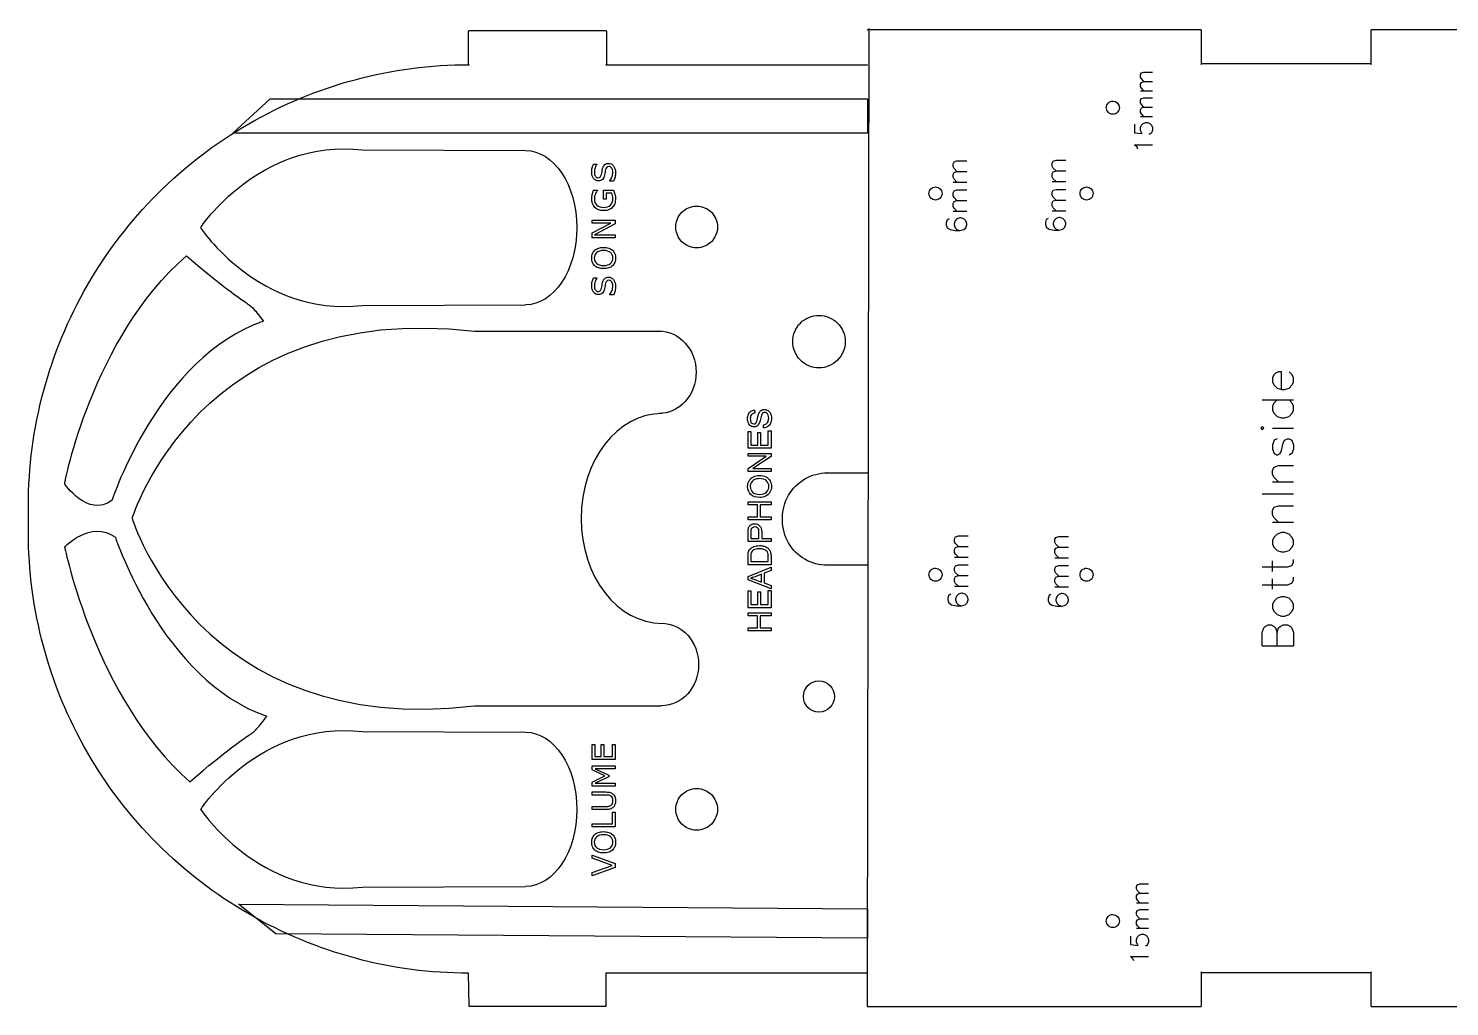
# Model space of a CAD drawing. Extents: x 5 to 388, y 5 to 377.
# Drawn here: x 5 to 221.4, y 135 to 283.8 of the extents above; entities that cross this region are included whole.
import ezdxf

# ---------------------------------------------------------------- set-up
doc = ezdxf.new("R2010")
doc.units = 0
doc.layers.add('Your_Design', color=7, linetype='CONTINUOUS')

msp = doc.modelspace()

# ---------------------------------------------------------------- linework, layer by layer
at = {"layer": 'Your_Design', "color": 5}
for points in [[(72.102726, 283.497023), (92.903414, 283.496917)], [(132.957581, 283.811997), (132.692997, 140.305818), (132.692997, 135.106575)], [(183.493699, 283.606539), (137.993801, 283.606539), (132.794597, 283.606539)], [(183.595232, 278.305771), (183.595232, 283.50501)], [(209.392033, 283.50501), (209.392033, 278.305771)], [(260.192696, 283.606539), (254.993528, 283.606539), (209.493633, 283.606539)], [(72.00077, 278.196008), (72.001122, 283.395352)], [(93.004732, 283.395), (93.005014, 278.196114)], [(92.903731, 278.297996), (113.70425, 278.297678), (123.153438, 278.297678), (132.602626, 278.297678)], [(209.493633, 278.407336), (183.493699, 278.407336)], [(209.493633, 135.005011), (254.993528, 135.005011), (260.192696, 135.005011), (260.294649, 271.323699)], [(55.850086, 265.338729), (80.687385, 265.235809)], [(55.850086, 241.660724), (80.687385, 241.772565)], [(72.91338, 237.736416), (101.341315, 237.736416)], [(126.620598, 216.18842), (128.721125, 216.205847)], [(128.748176, 216.198859), (130.865277, 216.198827), (131.827034, 216.198827), (132.788752, 216.198827)], [(128.748176, 216.198827), (128.758583, 216.18842)], [(128.748176, 216.198827), (128.758583, 216.18842)], [(5.005024, 207.200009), (5.005024, 211.200015)], [(119.801883, 208.962455), (119.801883, 209.369585)], [(132.788769, 202.13321), (129.709919, 202.13321), (128.748194, 202.13321), (128.748194, 202.13321), (128.748194, 202.13321), (126.6207, 202.13321)], [(72.913375, 180.767277), (101.341291, 180.767277)], [(55.864012, 176.842602), (80.701324, 176.739691)], [(55.864012, 153.164596), (80.701324, 153.276432)], [(102.352637, 140.102029), (92.903731, 140.102346), (92.903731, 135.005025), (72.102726, 135.005025), (72.000724, 140.102346)], [(132.602626, 140.102346), (102.352637, 140.102346)], [(183.493699, 140.204249), (209.493633, 140.204249)], [(183.595232, 135.106575), (183.595232, 140.305818)], [(209.392033, 140.305818), (209.392033, 135.106575)], [(132.794597, 135.005011), (137.993801, 135.005011), (183.493699, 135.005011)]]:
    msp.add_lwpolyline(points, dxfattribs=at)
at = {"layer": 'Your_Design', "color": 1}
for points in [[(174.83399, 275.741754), (174.443752, 276.131991), (174.313673, 276.39215), (174.313673, 276.782388), (174.443752, 277.042546), (174.83399, 277.172625), (176.134782, 277.172625)], [(174.83399, 274.310882), (174.443752, 274.70112), (174.313673, 274.961278), (174.313673, 275.351516), (174.443752, 275.611674), (174.83399, 275.741754), (176.134782, 275.741754)], [(174.313673, 274.310882), (176.134782, 274.310882)], [(174.83399, 271.839376), (174.443752, 272.229614), (174.313673, 272.489772), (174.313673, 272.88001), (174.443752, 273.140169), (174.83399, 273.270248), (176.134782, 273.270248)], [(174.83399, 270.408504), (174.443752, 270.798742), (174.313673, 271.058901), (174.313673, 271.449138), (174.443752, 271.709297), (174.83399, 271.839376), (176.134782, 271.839376)], [(173.403118, 269.237791), (173.403118, 267.936999), (174.573831, 267.806919), (174.443752, 267.936999), (174.313673, 268.327236), (174.313673, 268.717474), (174.443752, 269.107712), (174.70391, 269.36787), (175.094148, 269.49795), (175.354307, 269.49795), (175.744544, 269.36787), (176.004703, 269.107712), (176.134782, 268.717474), (176.134782, 268.327236), (176.004703, 267.936999), (175.874624, 267.806919), (175.614465, 267.67684)], [(174.313673, 270.408504), (176.134782, 270.408504)], [(173.923435, 265.465493), (173.793356, 265.725651), (173.403118, 266.115889), (176.134782, 266.115889)], [(91.007007, 263.148391), (91.555094, 263.148391), (91.555094, 263.115601)], [(146.366453, 262.057563), (145.923735, 262.500281), (145.776162, 262.795427), (145.776162, 263.238145), (145.923735, 263.533291), (146.366453, 263.680864), (147.842181, 263.680864)], [(146.366453, 260.434262), (145.923735, 260.876981), (145.776162, 261.172126), (145.776162, 261.614845), (145.923735, 261.90999), (146.366453, 262.057563), (147.842181, 262.057563)], [(161.445298, 262.135742), (161.002579, 262.578461), (160.855006, 262.873606), (160.855006, 263.316324), (161.002579, 263.61147), (161.445298, 263.759043), (162.921025, 263.759043)], [(161.445298, 260.512441), (161.002579, 260.95516), (160.855006, 261.250305), (160.855006, 261.693024), (161.002579, 261.988169), (161.445298, 262.135742), (162.921025, 262.135742)], [(94.098782, 260.60005), (93.517902, 260.60005), (93.517902, 260.632841)], [(145.776162, 260.434262), (147.842181, 260.434262)], [(160.855006, 260.512441), (162.921025, 260.512441)], [(91.077274, 259.206759), (91.627704, 259.206759), (91.627704, 259.164599)], [(93.822394, 258.750025), (92.967472, 258.750025), (92.967472, 257.815477), (92.559921, 257.815477), (92.559921, 259.209102), (94.05662, 259.209102)], [(146.366453, 257.630379), (145.923735, 258.073098), (145.776162, 258.368243), (145.776162, 258.810962), (145.923735, 259.106107), (146.366453, 259.25368), (147.842181, 259.25368)], [(146.366453, 256.007079), (145.923735, 256.449797), (145.776162, 256.744942), (145.776162, 257.187661), (145.923735, 257.482806), (146.366453, 257.630379), (147.842181, 257.630379)], [(161.445298, 257.708558), (161.002579, 258.151277), (160.855006, 258.446422), (160.855006, 258.889141), (161.002579, 259.184286), (161.445298, 259.331859), (162.921025, 259.331859)], [(161.445298, 256.085258), (161.002579, 256.527976), (160.855006, 256.823122), (160.855006, 257.26584), (161.002579, 257.560986), (161.445298, 257.708558), (162.921025, 257.708558)], [(145.776162, 256.007079), (147.842181, 256.007079)], [(160.855006, 256.085258), (162.921025, 256.085258)], [(145.185871, 254.826496), (144.890726, 254.678923), (144.743153, 254.236205), (144.743153, 253.941059), (144.890726, 253.498341), (145.333444, 253.203195), (146.071308, 253.055623), (146.809172, 253.055623), (147.399463, 253.203195), (147.694609, 253.498341), (147.842181, 253.941059), (147.842181, 254.088632), (147.694609, 254.531351), (147.399463, 254.826496), (146.956745, 254.974069), (146.809172, 254.974069), (146.366453, 254.826496), (146.071308, 254.531351), (145.923735, 254.088632), (145.923735, 253.941059), (146.071308, 253.498341), (146.366453, 253.203195), (146.809172, 253.055623)], [(160.264715, 254.904675), (159.96957, 254.757102), (159.821997, 254.314384), (159.821997, 254.019238), (159.96957, 253.57652), (160.412288, 253.281375), (161.150152, 253.133802), (161.888016, 253.133802), (162.478307, 253.281375), (162.773453, 253.57652), (162.921025, 254.019238), (162.921025, 254.166811), (162.773453, 254.60953), (162.478307, 254.904675), (162.035589, 255.052248), (161.888016, 255.052248), (161.445298, 254.904675), (161.150152, 254.60953), (161.002579, 254.166811), (161.002579, 254.019238), (161.150152, 253.57652), (161.445298, 253.281375), (161.888016, 253.133802)], [(91.007007, 245.845359), (91.555094, 245.845359), (91.555094, 245.812568)], [(94.098782, 243.297017), (93.517902, 243.297017), (93.517902, 243.329808)], [(195.780315, 228.873067), (195.780315, 231.593412), (195.326924, 231.593412), (194.873533, 231.366717), (194.646838, 231.140021), (194.420142, 230.686631), (194.420142, 230.006544), (194.646838, 229.553154), (195.100228, 229.099763), (195.780315, 228.873067), (196.233705, 228.873067), (196.913792, 229.099763), (197.367182, 229.553154), (197.593878, 230.006544), (197.593878, 230.686631), (197.367182, 231.140021), (196.913792, 231.593412)], [(192.833274, 227.2862), (197.593878, 227.2862)], [(195.100228, 227.2862), (194.646838, 226.832809), (194.420142, 226.379418), (194.420142, 225.699332), (194.646838, 225.245941), (195.100228, 224.79255), (195.780315, 224.565855), (196.233705, 224.565855), (196.913792, 224.79255), (197.367182, 225.245941), (197.593878, 225.699332), (197.593878, 226.379418), (197.367182, 226.832809), (196.913792, 227.2862)], [(115.541251, 225.746727), (115.57476, 225.301524)], [(116.934301, 223.05876), (116.896004, 223.496781)], [(194.420142, 222.978987), (197.593878, 222.978987)], [(195.100228, 221.392119), (194.646838, 221.165424), (194.420142, 220.485337), (194.420142, 219.805251), (194.646838, 219.125165), (195.100228, 218.89847), (195.553619, 219.125165), (195.780315, 219.578556), (196.00701, 220.712033), (196.233705, 221.165424), (196.687096, 221.392119), (196.913792, 221.392119), (197.367182, 221.165424), (197.593878, 220.485337), (197.593878, 219.805251), (197.367182, 219.125165), (196.913792, 218.89847)], [(195.326924, 214.817952), (194.646838, 215.498039), (194.420142, 215.951429), (194.420142, 216.631516), (194.646838, 217.084906), (195.326924, 217.311602), (197.593878, 217.311602)], [(194.420142, 214.817952), (197.593878, 214.817952)], [(192.833274, 213.004389), (197.593878, 213.004389)], [(195.326924, 208.697177), (194.646838, 209.377263), (194.420142, 209.830654), (194.420142, 210.51074), (194.646838, 210.964131), (195.326924, 211.190826), (197.593878, 211.190826)], [(194.420142, 208.697177), (197.593878, 208.697177)], [(118.061667, 205.772482), (114.55271, 205.772482), (114.55271, 207.09612)], [(114.966797, 207.134417), (114.966797, 206.236831), (116.22102, 206.236831)], [(116.22102, 206.236831), (116.22102, 207.14399)], [(116.635107, 207.136809), (116.635107, 206.236831), (118.061667, 206.236831), (118.061667, 205.772482)], [(146.589208, 204.98915), (146.14649, 205.431868), (145.998917, 205.727014), (145.998917, 206.169732), (146.14649, 206.464878), (146.589208, 206.612451), (148.064936, 206.612451)], [(161.858291, 204.91361), (161.415573, 205.356328), (161.268, 205.651474), (161.268, 206.094192), (161.415573, 206.389338), (161.858291, 206.53691), (163.334019, 206.53691)], [(118.061667, 202.230015), (114.55271, 202.230015), (114.55271, 203.438763)], [(114.966797, 203.431581), (114.966797, 202.694364), (117.647582, 202.694364)], [(117.647582, 202.694364), (117.647582, 203.443548)], [(118.061667, 203.496208), (118.061667, 202.230015)], [(146.589208, 203.365849), (146.14649, 203.808568), (145.998917, 204.103713), (145.998917, 204.546432), (146.14649, 204.841577), (146.589208, 204.98915), (148.064936, 204.98915)], [(161.858291, 203.290309), (161.415573, 203.733027), (161.268, 204.028173), (161.268, 204.470891), (161.415573, 204.766037), (161.858291, 204.91361), (163.334019, 204.91361)], [(145.998917, 203.365849), (148.064936, 203.365849)], [(146.589208, 200.561966), (146.14649, 201.004685), (145.998917, 201.29983), (145.998917, 201.742549), (146.14649, 202.037694), (146.589208, 202.185267), (148.064936, 202.185267)], [(161.268, 203.290309), (163.334019, 203.290309)], [(161.858291, 200.486426), (161.415573, 200.929144), (161.268, 201.22429), (161.268, 201.667008), (161.415573, 201.962154), (161.858291, 202.109727), (163.334019, 202.109727)], [(192.833274, 201.896314), (196.687096, 201.896314), (197.367182, 202.12301), (197.593878, 202.576401), (197.593878, 203.029791)], [(194.420142, 201.216228), (194.420142, 202.803096)], [(115.591515, 199.968103), (116.620744, 199.582739)], [(116.620744, 199.582739), (116.620744, 200.772338), (115.64896, 200.406123)], [(146.589208, 198.938665), (146.14649, 199.381384), (145.998917, 199.676529), (145.998917, 200.119248), (146.14649, 200.414393), (146.589208, 200.561966), (148.064936, 200.561966)], [(161.858291, 198.863125), (161.415573, 199.305844), (161.268, 199.600989), (161.268, 200.043707), (161.415573, 200.338853), (161.858291, 200.486426), (163.334019, 200.486426)], [(192.833274, 199.17597), (196.687096, 199.17597), (197.367182, 199.402665), (197.593878, 199.856056), (197.593878, 200.309447)], [(194.420142, 198.495883), (194.420142, 200.082751)], [(145.408626, 197.758083), (145.11348, 197.61051), (144.965907, 197.167792), (144.965907, 196.872646), (145.11348, 196.429928), (145.556198, 196.134782), (146.294062, 195.98721), (147.031926, 195.98721), (147.622217, 196.134782), (147.917363, 196.429928), (148.064936, 196.872646), (148.064936, 197.020219), (147.917363, 197.462938), (147.622217, 197.758083), (147.179499, 197.905656), (147.031926, 197.905656), (146.589208, 197.758083), (146.294062, 197.462938), (146.14649, 197.020219), (146.14649, 196.872646), (146.294062, 196.429928), (146.589208, 196.134782), (147.031926, 195.98721)], [(145.998917, 198.938665), (148.064936, 198.938665)], [(160.677709, 197.682543), (160.382563, 197.53497), (160.23499, 197.092252), (160.23499, 196.797106), (160.382563, 196.354388), (160.825281, 196.059242), (161.563145, 195.911669), (162.301009, 195.911669), (162.8913, 196.059242), (163.186446, 196.354388), (163.334019, 196.797106), (163.334019, 196.944679), (163.186446, 197.387397), (162.8913, 197.682543), (162.448582, 197.830116), (162.301009, 197.830116), (161.858291, 197.682543), (161.563145, 197.387397), (161.415573, 196.944679), (161.415573, 196.797106), (161.563145, 196.354388), (161.858291, 196.059242), (162.301009, 195.911669)], [(161.268, 198.863125), (163.334019, 198.863125)], [(192.833274, 189.881458), (192.833274, 191.921717), (193.05997, 192.601803), (193.286665, 192.828498), (193.740056, 193.055194), (194.193447, 193.055194), (194.646838, 192.828498), (194.873533, 192.601803), (195.100228, 191.921717)], [(195.100228, 189.881458), (195.100228, 191.921717), (195.326924, 192.601803), (195.553619, 192.828498), (196.00701, 193.055194), (196.687096, 193.055194), (197.140487, 192.828498), (197.367182, 192.601803), (197.593878, 191.921717), (197.593878, 189.881458)], [(192.833274, 189.881458), (197.593878, 189.881458)], [(92.948647, 167.184278), (90.826651, 167.184278), (90.826651, 167.648023), (92.913515, 167.648023)], [(92.913515, 164.970955), (90.826651, 164.970955), (90.826651, 165.434699), (92.936936, 165.434699)], [(174.221804, 152.240078), (173.831566, 152.630316), (173.701487, 152.890474), (173.701487, 153.280712), (173.831566, 153.540871), (174.221804, 153.67095), (175.522596, 153.67095)], [(174.221804, 150.809206), (173.831566, 151.199444), (173.701487, 151.459603), (173.701487, 151.84984), (173.831566, 152.109999), (174.221804, 152.240078), (175.522596, 152.240078)], [(173.701487, 150.809206), (175.522596, 150.809206)], [(174.221804, 148.337701), (173.831566, 148.727938), (173.701487, 148.988097), (173.701487, 149.378335), (173.831566, 149.638493), (174.221804, 149.768572), (175.522596, 149.768572)], [(174.221804, 146.906829), (173.831566, 147.297067), (173.701487, 147.557225), (173.701487, 147.947463), (173.831566, 148.207621), (174.221804, 148.337701), (175.522596, 148.337701)], [(172.790932, 145.736116), (172.790932, 144.435323), (173.961645, 144.305244), (173.831566, 144.435323), (173.701487, 144.825561), (173.701487, 145.215799), (173.831566, 145.606036), (174.091724, 145.866195), (174.481962, 145.996274), (174.742121, 145.996274), (175.132358, 145.866195), (175.392517, 145.606036), (175.522596, 145.215799), (175.522596, 144.825561), (175.392517, 144.435323), (175.262438, 144.305244), (175.002279, 144.175165)], [(173.701487, 146.906829), (175.522596, 146.906829)], [(173.311249, 141.963817), (173.18117, 142.223976), (172.790932, 142.614214), (175.522596, 142.614214)]]:
    msp.add_lwpolyline(points, dxfattribs=at)
for points in [[(36.10706, 267.904175), (41.795492, 273.094174), (132.731108, 273.094174), (132.731108, 267.904175)], [(93.31881, 263.288926)], [(94.314268, 254.637409), (94.314268, 254.063564), (91.194387, 252.409952), (94.314268, 252.409952), (94.314268, 251.97664), (90.826653, 251.97664), (90.826653, 252.695704), (93.674833, 254.204097), (90.826653, 254.204097), (90.826653, 254.637409)], [(91.227178, 250.065717)], [(92.571631, 250.023557)], [(93.31881, 245.985892)], [(116.934301, 223.05876)], [(192.833274, 222.752291), (193.05997, 222.978987), (192.833274, 223.205682), (192.606579, 222.978987)], [(118.061667, 219.951921), (114.55271, 219.951921), (114.55271, 222.489094), (114.966797, 222.489094), (114.966797, 220.416271), (116.041505, 220.416271), (116.041505, 222.357448), (116.453196, 222.357448), (116.453196, 220.416271), (117.647582, 220.416271), (117.647582, 222.570473), (118.061667, 222.570473)], [(118.061667, 216.395093), (114.55271, 216.395093), (114.55271, 216.871411), (117.307697, 218.714452), (114.55271, 218.714452), (114.55271, 219.159654), (118.061667, 219.159654), (118.061667, 218.683334), (115.304288, 216.840296), (118.061667, 216.840296)], [(116.352666, 212.448115)], [(116.359855, 212.926827)], [(118.061667, 209.061231), (114.55271, 209.061231), (114.55271, 209.525581), (115.993633, 209.525581), (115.993633, 211.349471), (114.55271, 211.349471), (114.55271, 211.813822), (118.061667, 211.813822), (118.061667, 211.349471), (116.407719, 211.349471), (116.407719, 209.525581), (118.061667, 209.525581)], [(194.420142, 205.296746), (194.646838, 204.843355), (195.100228, 204.389964), (195.780315, 204.163269), (196.233705, 204.163269), (196.913792, 204.389964), (197.367182, 204.843355), (197.593878, 205.296746), (197.593878, 205.976832), (197.367182, 206.430223), (196.913792, 206.883613), (196.233705, 207.110309), (195.780315, 207.110309), (195.100228, 206.883613), (194.646838, 206.430223), (194.420142, 205.976832)], [(118.061667, 198.570264), (114.55271, 199.917837), (114.55271, 200.418091), (118.061667, 201.854226), (118.061667, 201.32525), (116.998928, 200.915951), (116.998928, 199.4487), (118.061667, 199.063337)], [(118.061667, 195.690813), (114.55271, 195.690813), (114.55271, 198.227986), (114.966797, 198.227986), (114.966797, 196.155164), (116.041505, 196.155164), (116.041505, 198.09634), (116.453196, 198.09634), (116.453196, 196.155164), (117.647582, 196.155164), (117.647582, 198.309365), (118.061667, 198.309365)], [(194.420142, 195.548843), (194.646838, 195.095452), (195.100228, 194.642062), (195.780315, 194.415366), (196.233705, 194.415366), (196.913792, 194.642062), (197.367182, 195.095452), (197.593878, 195.548843), (197.593878, 196.228929), (197.367182, 196.68232), (196.913792, 197.135711), (196.233705, 197.362406), (195.780315, 197.362406), (195.100228, 197.135711), (194.646838, 196.68232), (194.420142, 196.228929)], [(118.061667, 192.153134), (114.55271, 192.153134), (114.55271, 192.617485), (115.993633, 192.617485), (115.993633, 194.441375), (114.55271, 194.441375), (114.55271, 194.905726), (118.061667, 194.905726), (118.061667, 194.441375), (116.407719, 194.441375), (116.407719, 192.617485), (118.061667, 192.617485)], [(94.314125, 174.880555), (94.314125, 172.582914), (90.826651, 172.582914), (90.826651, 174.880555), (91.238871, 174.880555), (91.238871, 173.046658), (92.194471, 173.046658), (92.194471, 174.880555), (92.606691, 174.880555), (92.606691, 173.046658), (93.901905, 173.046658), (93.901905, 174.880555)], [(94.314125, 171.641374), (94.314125, 171.177629), (91.309136, 171.177629), (93.35384, 170.207982), (93.35384, 169.931611), (91.309136, 168.96899), (94.314125, 168.96899), (94.314125, 168.535694), (90.826651, 168.535694), (90.826651, 169.168072), (92.768301, 170.097903), (90.826651, 170.997285), (90.826651, 171.641374)], [(94.314125, 164.558738), (94.314125, 162.352441), (90.826651, 162.352441), (90.826651, 162.816185), (93.901905, 162.816185), (93.901905, 164.558738)], [(91.22716, 161.176685)], [(92.571559, 161.134527)], [(90.826651, 158.047585), (94.314125, 156.778145), (94.314125, 156.15982), (90.826651, 154.890379), (90.826651, 155.386912), (93.894879, 156.480693), (90.826651, 157.574472)], [(42.675129, 146.074662), (36.986319, 150.598543), (132.731496, 149.89514), (132.731496, 145.408935)]]:
    msp.add_lwpolyline(points, close=True, dxfattribs=at)
at = {"layer": 'Your_Design', "color": 5}
for points in [[(170.095658, 270.768568)], [(143.096026, 257.708558)], [(166.096026, 257.708558)], [(103.561572, 253.608713)], [(121.357997, 236.166999)], [(143.096026, 199.708575)], [(166.096026, 199.708575)], [(122.983049, 182.167)], [(103.561572, 165.008716)], [(170.095658, 147.021574)]]:
    msp.add_lwpolyline(points, close=True, dxfattribs=at)
for points in [[(72.001122, 283.395352), (72.001126, 283.450033), (72.044126, 283.496917), (72.102617, 283.496917)], [(92.903414, 283.496917), (92.958412, 283.496917), (93.005014, 283.453949), (93.005014, 283.395352)], [(132.794597, 283.606539), (132.739634, 283.606539), (132.692997, 283.563571), (132.692997, 283.50501)], [(183.595232, 283.50501), (183.595232, 283.55969), (183.552225, 283.606539), (183.493699, 283.606539)], [(209.493633, 283.606539), (209.438639, 283.606539), (209.392033, 283.563571), (209.392033, 283.50501)], [(38.551898, 269.309394), (48.751127, 275.200042), (60.325307, 278.297678), (72.102617, 278.297678)], [(72.102617, 278.297678), (72.047619, 278.297678), (72.001122, 278.25471), (72.001122, 278.196114)], [(93.005014, 278.196114), (93.005014, 278.250794), (92.96201, 278.297678), (92.903414, 278.297678)], [(132.602626, 278.297678), (132.657624, 278.297678), (132.704226, 278.25471), (132.704226, 278.196114)], [(183.493699, 278.407336), (183.548733, 278.407336), (183.595232, 278.364332), (183.595232, 278.305771)], [(209.392033, 278.305771), (209.392033, 278.360487), (209.43504, 278.407336), (209.493633, 278.407336)], [(169.391984, 272.467382), (169.578611, 272.654003), (169.831731, 272.758842), (170.095658, 272.758834)], [(170.095658, 272.758834), (170.645244, 272.758831), (171.09077, 272.313304), (171.090773, 271.763719)], [(169.391971, 271.060033), (169.205343, 271.246661), (169.100499, 271.499786), (169.100507, 271.763719)], [(169.100507, 271.763719), (169.100509, 272.027645), (169.205356, 272.280761), (169.391984, 272.467382)], [(170.095658, 270.768568), (169.831725, 270.76856), (169.5786, 270.873404), (169.391971, 271.060033)], [(170.799322, 271.060045), (170.612701, 270.873417), (170.359585, 270.76857), (170.095658, 270.768568)], [(171.090773, 271.763719), (171.090781, 271.499792), (170.985943, 271.246673), (170.799322, 271.060045)], [(13.993308, 244.750805), (19.883921, 254.950034), (28.352634, 263.422697), (38.551898, 269.309394)], [(31.216164, 253.499737), (31.216164, 253.499737), (40.095835, 267.06077), (55.850086, 265.338729)], [(80.687385, 265.235809), (84.998337, 265.235809), (88.493056, 259.983384), (88.493056, 253.504189)], [(142.392352, 259.407372), (142.578979, 259.593993), (142.832099, 259.698832), (143.096026, 259.698825)], [(143.096026, 259.698825), (143.645612, 259.698821), (144.091138, 259.253295), (144.091141, 258.703709)], [(165.392352, 259.407372), (165.578979, 259.593994), (165.832099, 259.698832), (166.096026, 259.698825)], [(166.096026, 259.698825), (166.645612, 259.698821), (167.091138, 259.253295), (167.091141, 258.703709)], [(142.392339, 258.000023), (142.205711, 258.186652), (142.100867, 258.439776), (142.100875, 258.703709)], [(142.100875, 258.703709), (142.100877, 258.967636), (142.205724, 259.220751), (142.392352, 259.407372)], [(143.096026, 257.708558), (142.832093, 257.708551), (142.578968, 257.813394), (142.392339, 258.000023)], [(143.79969, 258.000035), (143.613069, 257.813408), (143.359953, 257.70856), (143.096026, 257.708558)], [(144.091141, 258.703709), (144.091149, 258.439783), (143.986311, 258.186663), (143.79969, 258.000035)], [(165.392339, 258.000023), (165.20571, 258.186651), (165.100867, 258.439776), (165.100875, 258.703709)], [(165.100875, 258.703709), (165.100876, 258.967636), (165.205724, 259.220751), (165.392352, 259.407372)], [(166.096026, 257.708558), (165.832093, 257.708551), (165.578968, 257.813394), (165.392339, 258.000023)], [(166.79969, 258.000035), (166.613069, 257.813408), (166.359953, 257.70856), (166.096026, 257.708558)], [(167.091141, 258.703709), (167.091149, 258.439783), (166.986311, 258.186663), (166.79969, 258.000035)], [(103.561572, 253.608713), (103.561572, 254.449451), (103.895554, 255.255753), (104.490046, 255.850244)], [(104.490046, 255.850244), (105.084538, 256.444736), (105.890842, 256.778717), (106.73158, 256.778717)], [(106.73158, 256.778717), (107.572318, 256.778717), (108.378622, 256.444736), (108.973114, 255.850244)], [(108.973114, 255.850244), (109.567606, 255.255753), (109.901588, 254.449451), (109.901588, 253.608713)], [(31.216164, 253.499737), (31.216164, 253.499737), (40.095835, 239.938686), (55.850086, 241.660724)], [(88.493056, 253.504189), (88.493056, 247.024991), (84.998337, 241.772565), (80.687385, 241.772565)], [(104.490046, 251.367182), (103.895554, 251.961673), (103.561572, 252.767976), (103.561572, 253.608713)], [(109.901588, 253.608713), (109.901588, 252.767976), (109.567606, 251.961673), (108.973114, 251.367182)], [(106.73158, 250.43871), (105.890842, 250.43871), (105.084538, 250.772691), (104.490046, 251.367182)], [(108.973114, 251.367182), (108.378622, 250.772691), (107.572318, 250.43871), (106.73158, 250.43871)], [(10.515257, 214.556495), (10.515257, 214.556495), (14.664811, 236.682551), (29.068116, 249.220651)], [(29.068116, 249.220651), (40.80414, 239.263921), (37.336681, 243.689134), (40.80414, 239.263921)], [(5.005024, 211.200015), (5.005024, 222.97736), (8.106505, 234.54766), (13.993308, 244.750805)], [(20.795523, 209.251843), (20.795523, 209.251843), (30.948353, 242.709923), (72.91338, 237.736416)], [(122.528107, 238.991889), (123.277315, 239.741097), (124.29346, 240.161997), (125.353001, 240.161997)], [(125.353001, 240.161997), (126.412542, 240.161997), (127.428686, 239.741097), (128.177895, 238.991889)], [(40.80414, 239.263921), (24.881042, 233.859172), (17.732955, 212.025953), (17.732955, 212.025953)], [(121.357997, 236.166999), (121.357997, 237.226538), (121.778898, 238.242682), (122.528107, 238.991889)], [(128.177895, 238.991889), (128.927103, 238.242682), (129.348004, 237.226538), (129.348004, 236.166999)], [(100.968911, 237.783205), (104.114066, 237.783205), (106.66373, 234.971937), (106.66373, 231.504057)], [(122.528107, 233.342108), (121.778898, 234.091316), (121.357997, 235.107459), (121.357997, 236.166999)], [(129.348004, 236.166999), (129.348004, 235.107459), (128.927103, 234.091316), (128.177895, 233.342108)], [(106.66373, 231.504057), (106.66373, 228.036202), (104.114066, 225.224934), (100.968911, 225.224934)], [(125.353001, 232.172), (124.29346, 232.172), (123.277315, 232.592901), (122.528107, 233.342108)], [(128.177895, 233.342108), (127.428686, 232.592901), (126.412542, 232.172), (125.353001, 232.172)], [(101.489041, 225.233662), (94.668692, 225.233662), (89.139679, 218.085236), (89.139679, 209.26718)], [(17.732955, 212.025953), (13.962645, 209.306294), (10.515257, 214.556495), (10.515257, 214.556495)], [(120.716703, 212.784421), (121.316238, 213.822516), (122.178223, 214.684871), (123.216289, 215.284007)], [(123.216289, 215.284007), (124.254355, 215.883546), (125.43239, 216.198827), (126.631065, 216.198827)], [(126.631065, 216.198827), (126.625244, 216.198827), (126.620658, 216.194241), (126.620658, 216.18842)], [(128.721125, 216.205847), (128.726946, 216.205847), (128.752452, 216.18842), (128.758583, 216.18842)], [(128.758583, 216.18842), (128.748176, 216.198827), (128.748176, 216.20493), (128.748176, 216.198827)], [(128.758583, 216.18842), (128.758583, 216.193606), (128.754314, 216.198827), (128.748176, 216.198827)], [(132.788752, 216.198827), (132.794573, 216.198827), (132.799159, 216.194558), (132.799159, 216.18842)], [(119.801883, 209.369585), (119.801883, 210.568321), (120.117535, 211.745928), (120.716703, 212.784421)], [(10.515257, 204.938436), (10.515257, 204.938436), (14.471965, 209.130292), (18.242275, 206.41063)], [(20.795523, 209.251843), (20.795523, 209.251843), (30.948353, 175.79377), (72.913375, 180.767277)], [(89.139679, 209.26718), (89.139679, 200.449156), (94.668692, 193.300724), (101.489041, 193.300724)], [(120.716703, 205.547619), (120.117136, 206.585745), (119.801883, 207.76372), (119.801883, 208.962455)], [(13.993308, 173.64922), (8.102625, 183.848449), (5.005024, 195.422664), (5.005024, 207.200009)], [(18.242275, 206.41063), (18.242275, 206.41063), (25.390362, 184.577412), (41.31346, 179.172661)], [(123.216289, 203.04803), (122.178223, 203.647597), (121.315872, 204.509585), (120.716703, 205.547619)], [(10.515016, 204.938436), (10.515016, 204.938436), (15.174131, 181.754033), (29.577437, 169.215932)], [(126.6207, 202.13321), (125.44685, 202.12372), (124.254754, 202.44889), (123.216289, 203.04803)], [(132.799176, 202.143617), (132.799176, 202.137796), (132.794908, 202.13321), (132.788769, 202.13321)], [(142.100875, 200.703726), (142.100877, 200.967653), (142.205724, 201.220769), (142.392352, 201.40739)], [(142.392352, 201.40739), (142.578979, 201.594011), (142.832099, 201.698849), (143.096026, 201.698842)], [(143.096026, 201.698842), (143.645612, 201.698838), (144.091138, 201.253312), (144.091141, 200.703726)], [(165.100875, 200.703726), (165.100876, 200.967653), (165.205724, 201.220769), (165.392352, 201.40739)], [(165.392352, 201.40739), (165.578979, 201.594011), (165.832099, 201.698849), (166.096026, 201.698842)], [(166.096026, 201.698842), (166.645612, 201.698838), (167.091138, 201.253312), (167.091141, 200.703726)], [(142.392339, 200.00004), (142.205711, 200.186669), (142.100867, 200.439794), (142.100875, 200.703726)], [(143.096026, 199.708575), (142.832093, 199.708568), (142.578968, 199.813411), (142.392339, 200.00004)], [(143.79969, 200.000053), (143.613069, 199.813425), (143.359953, 199.708577), (143.096026, 199.708575)], [(144.091141, 200.703726), (144.091149, 200.4398), (143.986311, 200.18668), (143.79969, 200.000053)], [(165.392339, 200.00004), (165.20571, 200.186669), (165.100867, 200.439794), (165.100875, 200.703726)], [(166.096026, 199.708575), (165.832093, 199.708568), (165.578968, 199.813411), (165.392339, 200.00004)], [(166.79969, 200.000053), (166.613069, 199.813425), (166.359953, 199.708577), (166.096026, 199.708575)], [(167.091141, 200.703726), (167.091149, 200.4398), (166.986311, 200.18668), (166.79969, 200.000053)], [(101.340843, 193.323189), (104.485999, 193.323189), (107.035989, 190.51196), (107.035989, 187.044073)], [(107.035989, 187.044073), (107.035989, 183.576219), (104.486349, 180.764957), (101.341193, 180.764957)], [(122.983049, 182.167), (122.983049, 183.475887), (124.044112, 184.536949), (125.352998, 184.536949)], [(125.352998, 184.536949), (126.661885, 184.536949), (127.722947, 183.475887), (127.722947, 182.167)], [(125.352998, 179.797051), (124.044112, 179.797051), (122.983049, 180.858113), (122.983049, 182.167)], [(127.722947, 182.167), (127.722947, 180.858113), (126.661885, 179.797051), (125.352998, 179.797051)], [(29.577437, 169.215932), (41.31346, 179.172661), (37.845999, 174.747448), (41.31346, 179.172661)], [(31.230082, 165.003596), (31.230082, 165.003596), (40.109758, 178.564639), (55.864012, 176.842602)], [(80.701324, 176.739691), (85.012275, 176.739691), (88.507005, 171.487253), (88.507005, 165.008058)], [(38.551898, 149.09063), (28.352634, 154.981278), (19.880005, 163.450026), (13.993308, 173.64922)], [(132.794597, 170.407393), (132.739634, 170.407393), (132.692997, 170.364354), (132.692997, 170.305793)], [(103.561572, 165.008716), (103.561572, 165.849453), (103.895554, 166.655756), (104.490046, 167.250247)], [(104.490046, 167.250247), (105.084538, 167.844738), (105.890842, 168.178719), (106.73158, 168.178719)], [(106.73158, 168.178719), (107.572318, 168.178719), (108.378622, 167.844738), (108.973114, 167.250247)], [(108.973114, 167.250247), (109.567606, 166.655756), (109.901588, 165.849453), (109.901588, 165.008716)], [(31.230082, 165.003596), (31.230082, 165.003596), (40.109758, 151.442555), (55.864012, 153.164596)], [(88.507005, 165.008058), (88.507005, 158.528869), (85.012275, 153.276432), (80.701324, 153.276432)], [(104.490046, 162.767184), (103.895554, 163.361675), (103.561572, 164.167978), (103.561572, 165.008716)], [(109.901588, 165.008716), (109.901588, 164.167978), (109.567606, 163.361675), (108.973114, 162.767184)], [(106.73158, 161.838712), (105.890842, 161.838712), (105.084538, 162.172693), (104.490046, 162.767184)], [(108.973114, 162.767184), (108.378622, 162.172693), (107.572318, 161.838712), (106.73158, 161.838712)], [(72.000724, 140.102346), (60.467603, 140.007343), (48.755007, 143.203898), (38.551898, 149.09063)], [(169.391971, 147.313039), (169.205343, 147.499667), (169.100499, 147.752792), (169.100507, 148.016725)], [(169.100507, 148.016725), (169.100508, 148.280652), (169.205355, 148.533769), (169.391982, 148.720391)], [(170.095658, 147.021574), (169.831725, 147.021567), (169.5786, 147.12641), (169.391971, 147.313039)], [(169.391982, 148.720391), (169.57861, 148.907013), (169.83173, 149.011852), (170.095658, 149.011844)], [(170.095658, 149.011844), (170.645245, 149.01184), (171.090772, 148.566312), (171.090773, 148.016725)], [(170.799322, 147.313051), (170.612701, 147.126424), (170.359585, 147.021576), (170.095658, 147.021574)], [(171.090773, 148.016725), (171.090781, 147.752798), (170.985943, 147.499679), (170.799322, 147.313051)], [(132.704226, 140.203911), (132.704226, 140.14923), (132.661223, 140.102346), (132.602626, 140.102346)], [(183.595232, 140.305818), (183.595232, 140.251102), (183.552225, 140.204249), (183.493699, 140.204249)], [(209.493633, 140.204249), (209.438639, 140.204249), (209.392033, 140.247253), (209.392033, 140.305818)], [(132.692997, 135.106575), (132.692997, 135.051895), (132.736036, 135.005011), (132.794597, 135.005011)], [(183.493699, 135.005011), (183.548733, 135.005011), (183.595232, 135.048049), (183.595232, 135.106575)], [(209.392033, 135.106575), (209.392033, 135.051895), (209.43504, 135.005011), (209.493633, 135.005011)]]:
    msp.add_open_spline(points, degree=3, dxfattribs=at)
at = {"layer": 'Your_Design', "color": 1}
for points in [[(90.763412, 261.930435), (90.763412, 262.175587), (90.786835, 262.400441), (90.83368, 262.604995)], [(91.044483, 260.991202), (90.857102, 261.237917), (90.763412, 261.550994), (90.763412, 261.930435)], [(90.83368, 262.604995), (90.880525, 262.809549), (90.9383, 262.990682), (91.007007, 263.148391)], [(91.276366, 262.590942), (91.201414, 262.375458), (91.163938, 262.154508), (91.163938, 261.928092)], [(91.163938, 261.928092), (91.163938, 261.679816), (91.215467, 261.479947), (91.318526, 261.328483)], [(91.555094, 263.115601), (91.442666, 262.982874), (91.349756, 262.807988), (91.276366, 262.590942)], [(92.248402, 261.611892), (92.270262, 261.711827), (92.296808, 261.853922), (92.328038, 262.038177)], [(92.328038, 262.038177), (92.359268, 262.222432), (92.391278, 262.37858), (92.42407, 262.506622)], [(92.42407, 262.506622), (92.492775, 262.765829), (92.596615, 262.961015), (92.735589, 263.092179)], [(92.794145, 261.965568), (92.773845, 261.829719), (92.748081, 261.685282), (92.716852, 261.532256)], [(92.735589, 263.092179), (92.874563, 263.223343), (93.06897, 263.288926), (93.31881, 263.288926)], [(92.871441, 262.34735), (92.84021, 262.230239), (92.814445, 262.102979), (92.794145, 261.965568)], [(93.042424, 262.691659), (92.969034, 262.616708), (92.912039, 262.501938), (92.871441, 262.34735)], [(93.384394, 262.806428), (93.229805, 262.806428), (93.115815, 262.768172), (93.042424, 262.691659)], [(93.31881, 263.288926), (93.454661, 263.288926), (93.588951, 263.256915), (93.721679, 263.192893)], [(93.815369, 262.565177), (93.707626, 262.726011), (93.563967, 262.806428), (93.384394, 262.806428)], [(93.721679, 263.192893), (93.854407, 263.130434), (93.966835, 263.042211), (94.058964, 262.928223)], [(93.976984, 261.895301), (93.976984, 262.182615), (93.923112, 262.405907), (93.815369, 262.565177)], [(93.857528, 261.244162), (93.937165, 261.475262), (93.976984, 261.692308), (93.976984, 261.895301)], [(94.058964, 262.928223), (94.158899, 262.803304), (94.236973, 262.657306), (94.293188, 262.490228)], [(94.293188, 262.490228), (94.349402, 262.32471), (94.377509, 262.12484), (94.377509, 261.890617)], [(94.377509, 261.890617), (94.377509, 261.639218), (94.354086, 261.412803), (94.307241, 261.211371)], [(91.761212, 260.62113), (91.469211, 260.62113), (91.230301, 260.744488), (91.044483, 260.991202)], [(91.318526, 261.328483), (91.421585, 261.17858), (91.554313, 261.103629), (91.716709, 261.103629)], [(91.716709, 261.103629), (91.861929, 261.103629), (91.975919, 261.141104), (92.058678, 261.216056)], [(92.38191, 260.843642), (92.222636, 260.695301), (92.015737, 260.62113), (91.761212, 260.62113)], [(92.058678, 261.216056), (92.141438, 261.291007), (92.204679, 261.422952), (92.248402, 261.611892)], [(92.716852, 261.532256), (92.651269, 261.223082), (92.539622, 260.993544), (92.38191, 260.843642)], [(93.517902, 260.632841), (93.664683, 260.809289), (93.777891, 261.013063), (93.857528, 261.244162)], [(94.307241, 261.211371), (94.260397, 261.011501), (94.190911, 260.807728), (94.098782, 260.60005)], [(90.763412, 257.930246), (90.763412, 258.128555), (90.787615, 258.330767), (90.836022, 258.536883)], [(91.248259, 256.588151), (90.925028, 256.914501), (90.763412, 257.361866), (90.763412, 257.930246)], [(90.836022, 258.536883), (90.882867, 258.74456), (90.963285, 258.967852), (91.077274, 259.206759)], [(91.20844, 258.314371), (91.175649, 258.178522), (91.159253, 258.023935), (91.159253, 257.850611)], [(91.159253, 257.850611), (91.159253, 257.46024), (91.284954, 257.151066), (91.536356, 256.923089)], [(91.327895, 258.682101), (91.279489, 258.574358), (91.23967, 258.451782), (91.20844, 258.314371)], [(91.480142, 258.953799), (91.419243, 258.861671), (91.368494, 258.771105), (91.327895, 258.682101)], [(91.627704, 259.164599), (91.590228, 259.116193), (91.54104, 259.045926), (91.480142, 258.953799)], [(93.606908, 256.939485), (93.856748, 257.17683), (93.981668, 257.500057), (93.981668, 257.909166)], [(93.937165, 258.356531), (93.907497, 258.506434), (93.86924, 258.637598), (93.822394, 258.750025)], [(93.981668, 257.909166), (93.981668, 258.059069), (93.966834, 258.20819), (93.937165, 258.356531)], [(94.05662, 259.209102), (94.144065, 259.018601), (94.220579, 258.810142), (94.286162, 258.583727)], [(94.382193, 257.930246), (94.382193, 257.658548), (94.344717, 257.409491), (94.269766, 257.183076)], [(94.286162, 258.583727), (94.350183, 258.358874), (94.382193, 258.141047), (94.382193, 257.930246)], [(92.566947, 256.100968), (92.009491, 256.100968), (91.569928, 256.263362), (91.248259, 256.588151)], [(91.536356, 256.923089), (91.786196, 256.696674), (92.125042, 256.583466), (92.552894, 256.583466)], [(92.552894, 256.583466), (93.004168, 256.583466), (93.355506, 256.702139), (93.606908, 256.939485)], [(93.365656, 256.232132), (93.137677, 256.144689), (92.87144, 256.100968), (92.566947, 256.100968)], [(93.932481, 256.604546), (93.781015, 256.443713), (93.592074, 256.319575), (93.365656, 256.232132)], [(94.269766, 257.183076), (94.194814, 256.956661), (94.082386, 256.763818), (93.932481, 256.604546)], [(90.754043, 248.885235), (90.754043, 249.135073), (90.795423, 249.359146), (90.878183, 249.557454)], [(90.87584, 248.217701), (90.794642, 248.422255), (90.754043, 248.644767), (90.754043, 248.885235)], [(90.878183, 249.557454), (90.959381, 249.757324), (91.075713, 249.926745), (91.227178, 250.065717)], [(91.524645, 249.719068), (91.277927, 249.516075), (91.154569, 249.238911), (91.154569, 248.887578)], [(91.154569, 248.887578), (91.154569, 248.533121), (91.277927, 248.254396), (91.524645, 248.051403)], [(91.227178, 250.065717), (91.383329, 250.207812), (91.574613, 250.316335), (91.80103, 250.391287)], [(92.571631, 250.023557), (92.118796, 250.023557), (91.7698, 249.922061), (91.524645, 249.719068)], [(91.80103, 250.391287), (92.027448, 250.467799), (92.284315, 250.506056), (92.571631, 250.506056)], [(92.571631, 250.506056), (92.858948, 250.506056), (93.116596, 250.467019), (93.344575, 250.388944)], [(93.623304, 249.714383), (93.37971, 249.920499), (93.029152, 250.023557), (92.571631, 250.023557)], [(93.344575, 250.388944), (93.570993, 250.312432), (93.759934, 250.204689), (93.9114, 250.065717)], [(93.986352, 248.887578), (93.986352, 249.234227), (93.865336, 249.509829), (93.623304, 249.714383)], [(93.623304, 248.058429), (93.865336, 248.264545), (93.986352, 248.540928), (93.986352, 248.887578)], [(93.9114, 250.065717), (94.069113, 249.922061), (94.187787, 249.751859), (94.267422, 249.555112)], [(94.386878, 248.885235), (94.386878, 248.640082), (94.346279, 248.41679), (94.265081, 248.215359)], [(94.267422, 249.555112), (94.347059, 249.359926), (94.386878, 249.136634), (94.386878, 248.885235)], [(91.227178, 247.707095), (91.074151, 247.844506), (90.957039, 248.014708), (90.87584, 248.217701)], [(91.808057, 247.379184), (91.581639, 247.454135), (91.388013, 247.563439), (91.227178, 247.707095)], [(91.524645, 248.051403), (91.7698, 247.849971), (92.118796, 247.749256), (92.571631, 247.749256)], [(92.571631, 247.266757), (92.287439, 247.266757), (92.032914, 247.304233), (91.808057, 247.379184)], [(92.571631, 247.749256), (93.029152, 247.749256), (93.37971, 247.852314), (93.623304, 248.058429)], [(93.342234, 247.379184), (93.117378, 247.304233), (92.86051, 247.266757), (92.571631, 247.266757)], [(93.9114, 247.704753), (93.756811, 247.56422), (93.567089, 247.455697), (93.342234, 247.379184)], [(94.265081, 248.215359), (94.183884, 248.015489), (94.06599, 247.845287), (93.9114, 247.704753)], [(90.763412, 244.627401), (90.763412, 244.872554), (90.786835, 245.097408), (90.83368, 245.301962)], [(91.044483, 243.688169), (90.857102, 243.934883), (90.763412, 244.247961), (90.763412, 244.627401)], [(90.83368, 245.301962), (90.880525, 245.506517), (90.9383, 245.687649), (91.007007, 245.845359)], [(91.276366, 245.287909), (91.201414, 245.072424), (91.163938, 244.851474), (91.163938, 244.625059)], [(91.163938, 244.625059), (91.163938, 244.376783), (91.215467, 244.176913), (91.318526, 244.025449)], [(91.555094, 245.812568), (91.442666, 245.679841), (91.349756, 245.504955), (91.276366, 245.287909)], [(92.248402, 244.308859), (92.270262, 244.408794), (92.296808, 244.550889), (92.328038, 244.735144)], [(92.328038, 244.735144), (92.359268, 244.919399), (92.391278, 245.075547), (92.42407, 245.203589)], [(92.42407, 245.203589), (92.492775, 245.462795), (92.596615, 245.657981), (92.735589, 245.789145)], [(92.794145, 244.662535), (92.773845, 244.526686), (92.748081, 244.382248), (92.716852, 244.229223)], [(92.735589, 245.789145), (92.874563, 245.92031), (93.06897, 245.985892), (93.31881, 245.985892)], [(92.871441, 245.044318), (92.84021, 244.927206), (92.814445, 244.799945), (92.794145, 244.662535)], [(93.042424, 245.388625), (92.969034, 245.313673), (92.912039, 245.198904), (92.871441, 245.044318)], [(93.384394, 245.503394), (93.229805, 245.503394), (93.115815, 245.465137), (93.042424, 245.388625)], [(93.31881, 245.985892), (93.454661, 245.985892), (93.588951, 245.953882), (93.721679, 245.889861)], [(93.815369, 245.262144), (93.707626, 245.422977), (93.563967, 245.503394), (93.384394, 245.503394)], [(93.721679, 245.889861), (93.854407, 245.827402), (93.966835, 245.739178), (94.058964, 245.625189)], [(93.976984, 244.592268), (93.976984, 244.879581), (93.923112, 245.102873), (93.815369, 245.262144)], [(93.857528, 243.941129), (93.937165, 244.172229), (93.976984, 244.389275), (93.976984, 244.592268)], [(94.058964, 245.625189), (94.158899, 245.500271), (94.236973, 245.354272), (94.293188, 245.187193)], [(94.293188, 245.187193), (94.349402, 245.021676), (94.377509, 244.821806), (94.377509, 244.587583)], [(94.377509, 244.587583), (94.377509, 244.336184), (94.354086, 244.109769), (94.307241, 243.908338)], [(91.761212, 243.318097), (91.469211, 243.318097), (91.230301, 243.441454), (91.044483, 243.688169)], [(91.318526, 244.025449), (91.421585, 243.875547), (91.554313, 243.800595), (91.716709, 243.800595)], [(91.716709, 243.800595), (91.861929, 243.800595), (91.975919, 243.838071), (92.058678, 243.913022)], [(92.38191, 243.540608), (92.222636, 243.392267), (92.015737, 243.318097), (91.761212, 243.318097)], [(92.058678, 243.913022), (92.141438, 243.987974), (92.204679, 244.119919), (92.248402, 244.308859)], [(92.716852, 244.229223), (92.651269, 243.920049), (92.539622, 243.690511), (92.38191, 243.540608)], [(93.517902, 243.329808), (93.664683, 243.506256), (93.777891, 243.710029), (93.857528, 243.941129)], [(94.307241, 243.908338), (94.260397, 243.708468), (94.190911, 243.504694), (94.098782, 243.297017)], [(114.492873, 224.427874), (114.492873, 224.687975), (114.535159, 224.916959), (114.619731, 225.114827)], [(114.619731, 225.114827), (114.702707, 225.31429), (114.825576, 225.467478), (114.988339, 225.574391)], [(115.072112, 225.057382), (114.958817, 224.92015), (114.90217, 224.716697), (114.90217, 224.447023)], [(114.988339, 225.574391), (115.151101, 225.681302), (115.335405, 225.738747), (115.541251, 225.746727)], [(115.57476, 225.301524), (115.352956, 225.277589), (115.185407, 225.196208), (115.072112, 225.057382)], [(115.991239, 224.475746), (116.075812, 224.853928), (116.150013, 225.11323), (116.213841, 225.253652)], [(116.213841, 225.253652), (116.307987, 225.457903), (116.427664, 225.608697), (116.572874, 225.706036)], [(116.572874, 225.706036), (116.716488, 225.803374), (116.882441, 225.852042), (117.070734, 225.852042)], [(116.821804, 225.308704), (116.738827, 225.244876), (116.669414, 225.139559), (116.613565, 224.992755)], [(117.109031, 225.404446), (116.998928, 225.404446), (116.903186, 225.372532), (116.821804, 225.308704)], [(117.070734, 225.852042), (117.257431, 225.852042), (117.433757, 225.798586), (117.59971, 225.691673)], [(117.410619, 225.303918), (117.318068, 225.370937), (117.217539, 225.404446), (117.109031, 225.404446)], [(117.62604, 225.002328), (117.573381, 225.137964), (117.501574, 225.238494), (117.410619, 225.303918)], [(117.59971, 225.691673), (117.764067, 225.584762), (117.892522, 225.430777), (117.985073, 225.229718)], [(117.985073, 225.229718), (118.076028, 225.030254), (118.121506, 224.805259), (118.121506, 224.554734)], [(114.612549, 223.784008), (114.532765, 223.977088), (114.492873, 224.191711), (114.492873, 224.427874)], [(114.964403, 223.343593), (114.809619, 223.444122), (114.692335, 223.590927), (114.612549, 223.784008)], [(114.90217, 224.447023), (114.90217, 224.166179), (114.95403, 223.961131), (115.057751, 223.83188)], [(115.459869, 223.192799), (115.282746, 223.192799), (115.117591, 223.243064), (114.964403, 223.343593)], [(115.057751, 223.83188), (115.159877, 223.704224), (115.283544, 223.640395), (115.428754, 223.640395)], [(115.428754, 223.640395), (115.554814, 223.640395), (115.658535, 223.685872), (115.739915, 223.776826)], [(115.89789, 223.314871), (115.767042, 223.23349), (115.621035, 223.192799), (115.459869, 223.192799)], [(115.739915, 223.776826), (115.821296, 223.866186), (115.905071, 224.099159), (115.991239, 224.475746)], [(116.223414, 223.690659), (116.13565, 223.52311), (116.027142, 223.397847), (115.89789, 223.314871)], [(116.443622, 224.368037), (116.365433, 224.045704), (116.29203, 223.819912), (116.223414, 223.690659)], [(116.613565, 224.992755), (116.576864, 224.898608), (116.520216, 224.690369), (116.443622, 224.368037)], [(116.896004, 223.496781), (117.071532, 223.517525), (117.215943, 223.565396), (117.329238, 223.640395)], [(117.566201, 223.250245), (117.379504, 223.12897), (117.16887, 223.065142), (116.934301, 223.05876)], [(117.329238, 223.640395), (117.440938, 223.716989), (117.531893, 223.835071), (117.602104, 223.994641)], [(117.982679, 223.755286), (117.890129, 223.541461), (117.751303, 223.373113), (117.566201, 223.250245)], [(117.602104, 223.994641), (117.67072, 224.154212), (117.705028, 224.333729), (117.705028, 224.533192)], [(117.705028, 224.533192), (117.705028, 224.710315), (117.678698, 224.866694), (117.62604, 225.002328)], [(118.121506, 224.554734), (118.121506, 224.237189), (118.075231, 223.970706), (117.982679, 223.755286)], [(114.490479, 214.128393), (114.490479, 214.452322), (114.567871, 214.744336), (114.722654, 215.004437)], [(114.722654, 215.004437), (114.877437, 215.264536), (115.093655, 215.462403), (115.371308, 215.598039)], [(115.067335, 214.755507), (114.949252, 214.570404), (114.890211, 214.362164), (114.890211, 214.130787)], [(115.562801, 215.179165), (115.348976, 215.083423), (115.18382, 214.942204), (115.067335, 214.755507)], [(115.371308, 215.598039), (115.647365, 215.73527), (115.960921, 215.803885), (116.311977, 215.803885)], [(116.309591, 215.325173), (116.02396, 215.325173), (115.77503, 215.276504), (115.562801, 215.179165)], [(117.355576, 214.985288), (117.109837, 215.211878), (116.761175, 215.325173), (116.309591, 215.325173)], [(116.311977, 215.803885), (116.667819, 215.803885), (116.986162, 215.732078), (117.267007, 215.588464)], [(117.267007, 215.588464), (117.547851, 215.44485), (117.760877, 215.241398), (117.906085, 214.978107)], [(117.724184, 214.123607), (117.724184, 214.473066), (117.601315, 214.760293), (117.355576, 214.985288)], [(117.906085, 214.978107), (118.049699, 214.714816), (118.121506, 214.43078), (118.121506, 214.125999)], [(114.985945, 212.917254), (114.655634, 213.230011), (114.490479, 213.633724), (114.490479, 214.128393)], [(114.890211, 214.130787), (114.890211, 213.802072), (115.003506, 213.518834), (115.230096, 213.281075)], [(116.352666, 212.448115), (115.770234, 212.448115), (115.31466, 212.604495), (114.985945, 212.917254)], [(115.230096, 213.281075), (115.45509, 213.04491), (115.831676, 212.926827), (116.359855, 212.926827)], [(117.22871, 212.649175), (116.952652, 212.515135), (116.660637, 212.448115), (116.352666, 212.448115)], [(116.359855, 212.926827), (116.782718, 212.926827), (117.11622, 213.040122), (117.360363, 213.266712)], [(117.882151, 213.240384), (117.72258, 212.980283), (117.504766, 212.783214), (117.22871, 212.649175)], [(117.360363, 213.266712), (117.602911, 213.494898), (117.724184, 213.780529), (117.724184, 214.123607)], [(118.121506, 214.125999), (118.121506, 213.795688), (118.041721, 213.500483), (117.882151, 213.240384)], [(114.586221, 207.629883), (114.614943, 207.802219), (114.669994, 207.94663), (114.751376, 208.063116)], [(114.751376, 208.063116), (114.831162, 208.179603), (114.943659, 208.272952), (115.088867, 208.343162)], [(115.206152, 207.859665), (115.100836, 207.786261), (115.031423, 207.688923), (114.997912, 207.56765)], [(115.088867, 208.343162), (115.234077, 208.41497), (115.393647, 208.450873), (115.567579, 208.450873)], [(115.581941, 207.972162), (115.435136, 207.972162), (115.309873, 207.934663), (115.206152, 207.859665)], [(115.567579, 208.450873), (115.865976, 208.450873), (116.118896, 208.355929), (116.326338, 208.16604)], [(116.053472, 207.783071), (115.941773, 207.909131), (115.784596, 207.972162), (115.581941, 207.972162)], [(116.22102, 207.14399), (116.22102, 207.443983), (116.165171, 207.65701), (116.053472, 207.783071)], [(116.326338, 208.16604), (116.532184, 207.976151), (116.635107, 207.633074), (116.635107, 207.136809)], [(114.55271, 207.09612), (114.55271, 207.329092), (114.56388, 207.507013), (114.586221, 207.629883)], [(114.997912, 207.56765), (114.977169, 207.48946), (114.966797, 207.345049), (114.966797, 207.134417)], [(114.55271, 203.438763), (114.55271, 203.711628), (114.569465, 203.919867), (114.602976, 204.063481)], [(114.602976, 204.063481), (114.649251, 204.264539), (114.733025, 204.436078), (114.8543, 204.578095)], [(114.8543, 204.578095), (115.010678, 204.763198), (115.210938, 204.901226), (115.455082, 204.99218)], [(115.038603, 204.032365), (114.990732, 203.907899), (114.966797, 203.707638), (114.966797, 203.431581)], [(115.435933, 204.470386), (115.238066, 204.350708), (115.105623, 204.204701), (115.038603, 204.032365)], [(116.28086, 204.652296), (115.913848, 204.652296), (115.632205, 204.591659), (115.435933, 204.470386)], [(115.455082, 204.99218), (115.697629, 205.084732), (115.975282, 205.131007), (116.288041, 205.131007)], [(116.958237, 204.558947), (116.771539, 204.621179), (116.545746, 204.652296), (116.28086, 204.652296)], [(116.288041, 205.131007), (116.554524, 205.131007), (116.790688, 205.099891), (116.996534, 205.037659)], [(117.401046, 204.302835), (117.290941, 204.41294), (117.143338, 204.498311), (116.958237, 204.558947)], [(116.996534, 205.037659), (117.20238, 204.975426), (117.373121, 204.895641), (117.508755, 204.798304)], [(117.582955, 203.986887), (117.539872, 204.119331), (117.479236, 204.224647), (117.401046, 204.302835)], [(117.508755, 204.798304), (117.642795, 204.700965), (117.748909, 204.594052), (117.827098, 204.477566)], [(117.647582, 203.443548), (117.647582, 203.674926), (117.62604, 203.856039), (117.582955, 203.986887)], [(117.827098, 204.477566), (117.903692, 204.362675), (117.961935, 204.223051), (118.001828, 204.058693)], [(118.001828, 204.058693), (118.041721, 203.895931), (118.061667, 203.708436), (118.061667, 203.496208)], [(115.64896, 200.406123), (115.353754, 200.294424), (115.111207, 200.211448), (114.921318, 200.157193)], [(114.921318, 200.157193), (115.146314, 200.112513), (115.369712, 200.049483), (115.591515, 199.968103)], [(92.913515, 167.648023), (93.166468, 167.648023), (93.387411, 167.619917), (93.576345, 167.563705)], [(93.377261, 167.144462), (93.261715, 167.171006), (93.118844, 167.184278), (92.948647, 167.184278)], [(93.681743, 167.015644), (93.592741, 167.07654), (93.491247, 167.119479), (93.377261, 167.144462)], [(93.576345, 167.563705), (93.763718, 167.509055), (93.919862, 167.418493), (94.044777, 167.292017)], [(93.913616, 166.734587), (93.862088, 166.851694), (93.784797, 166.94538), (93.681743, 167.015644)], [(93.988565, 166.308317), (93.988565, 166.47539), (93.963582, 166.61748), (93.913616, 166.734587)], [(94.044777, 167.292017), (94.163447, 167.171787), (94.250106, 167.031258), (94.304756, 166.870431)], [(94.304756, 166.870431), (94.359407, 166.709604), (94.386732, 166.522233), (94.386732, 166.308317)], [(93.581029, 165.052929), (93.399903, 164.99828), (93.177398, 164.970955), (92.913515, 164.970955)], [(92.936936, 165.434699), (93.12587, 165.434699), (93.274987, 165.447191), (93.384288, 165.472174)], [(93.384288, 165.472174), (93.493589, 165.498718), (93.592741, 165.542438), (93.681743, 165.603333)], [(94.044777, 165.32696), (93.916739, 165.200485), (93.762156, 165.109141), (93.581029, 165.052929)], [(93.681743, 165.603333), (93.783236, 165.672036), (93.859746, 165.764941), (93.911274, 165.882048)], [(93.911274, 165.882048), (93.962801, 166.000716), (93.988565, 166.142806), (93.988565, 166.308317)], [(94.300072, 165.736835), (94.242299, 165.574447), (94.1572, 165.437822), (94.044777, 165.32696)], [(94.386732, 166.308317), (94.386732, 166.089718), (94.357845, 165.899224), (94.300072, 165.736835)], [(90.754044, 159.996246), (90.754044, 160.246075), (90.795422, 160.470139), (90.878179, 160.668441)], [(90.878179, 160.668441), (90.959373, 160.868304), (91.075701, 161.037718), (91.22716, 161.176685)], [(91.524615, 160.830049), (91.277907, 160.627064), (91.154553, 160.34991), (91.154553, 159.998589)], [(91.22716, 161.176685), (91.383304, 161.318776), (91.57458, 161.427295), (91.800989, 161.502244)], [(92.571559, 161.134527), (92.118742, 161.134527), (91.76976, 161.033034), (91.524615, 160.830049)], [(91.800989, 161.502244), (92.027397, 161.578754), (92.284254, 161.617009), (92.571559, 161.617009)], [(92.571559, 161.617009), (92.858863, 161.617009), (93.116501, 161.577973), (93.344472, 161.499902)], [(93.623189, 160.825365), (93.379604, 161.031473), (93.029061, 161.134527), (92.571559, 161.134527)], [(93.344472, 161.499902), (93.57088, 161.423392), (93.759814, 161.315653), (93.911274, 161.176685)], [(93.986223, 159.998589), (93.986223, 160.345226), (93.865212, 160.620818), (93.623189, 160.825365)], [(93.911274, 161.176685), (94.068979, 161.033034), (94.187649, 160.862839), (94.267282, 160.666099)], [(94.267282, 160.666099), (94.346915, 160.470921), (94.386732, 160.247637), (94.386732, 159.996246)], [(90.875836, 159.328737), (90.794642, 159.533283), (90.754044, 159.755786), (90.754044, 159.996246)], [(91.22716, 158.81815), (91.074139, 158.955556), (90.957031, 159.125751), (90.875836, 159.328737)], [(91.154553, 159.998589), (91.154553, 159.644145), (91.277907, 159.36543), (91.524615, 159.162444)], [(91.808016, 158.49025), (91.581607, 158.565198), (91.387989, 158.674498), (91.22716, 158.81815)], [(91.524615, 159.162444), (91.76976, 158.96102), (92.118742, 158.860308), (92.571559, 158.860308)], [(92.571559, 158.377827), (92.287377, 158.377827), (92.032863, 158.415301), (91.808016, 158.49025)], [(92.571559, 158.860308), (93.029061, 158.860308), (93.379604, 158.963362), (93.623189, 159.16947)], [(93.34213, 158.49025), (93.117283, 158.415301), (92.860426, 158.377827), (92.571559, 158.377827)], [(93.911274, 158.815807), (93.756692, 158.675279), (93.566977, 158.56676), (93.34213, 158.49025)], [(93.623189, 159.16947), (93.865212, 159.375579), (93.986223, 159.651952), (93.986223, 159.998589)], [(94.26494, 159.326395), (94.183745, 159.126532), (94.065856, 158.956336), (93.911274, 158.815807)], [(94.386732, 159.996246), (94.386732, 159.751103), (94.346134, 159.527819), (94.26494, 159.326395)]]:
    msp.add_open_spline(points, degree=3, dxfattribs=at)

doc.saveas('drawing.dxf')
